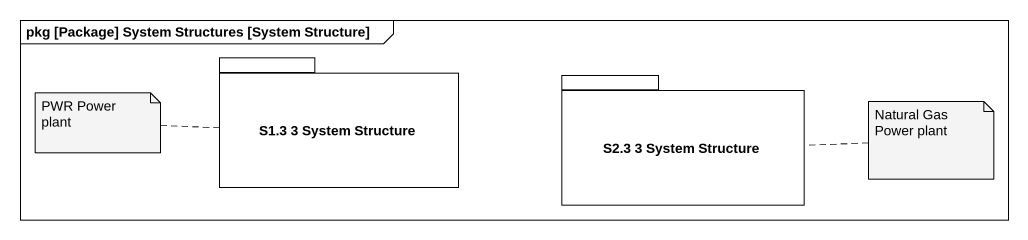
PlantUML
@startuml
mainframe pkg [Package] System Structures [System Structure]
package "S1.3 3 System Structure" as S1_3_3_System_Structure {
}
package "S2.3 3 System Structure" as S2_3_3_System_Structure {
}
note left of S1_3_3_System_Structure : PWR Power plant
note right of S2_3_3_System_Structure : Natural Gas Power plant
@enduml
